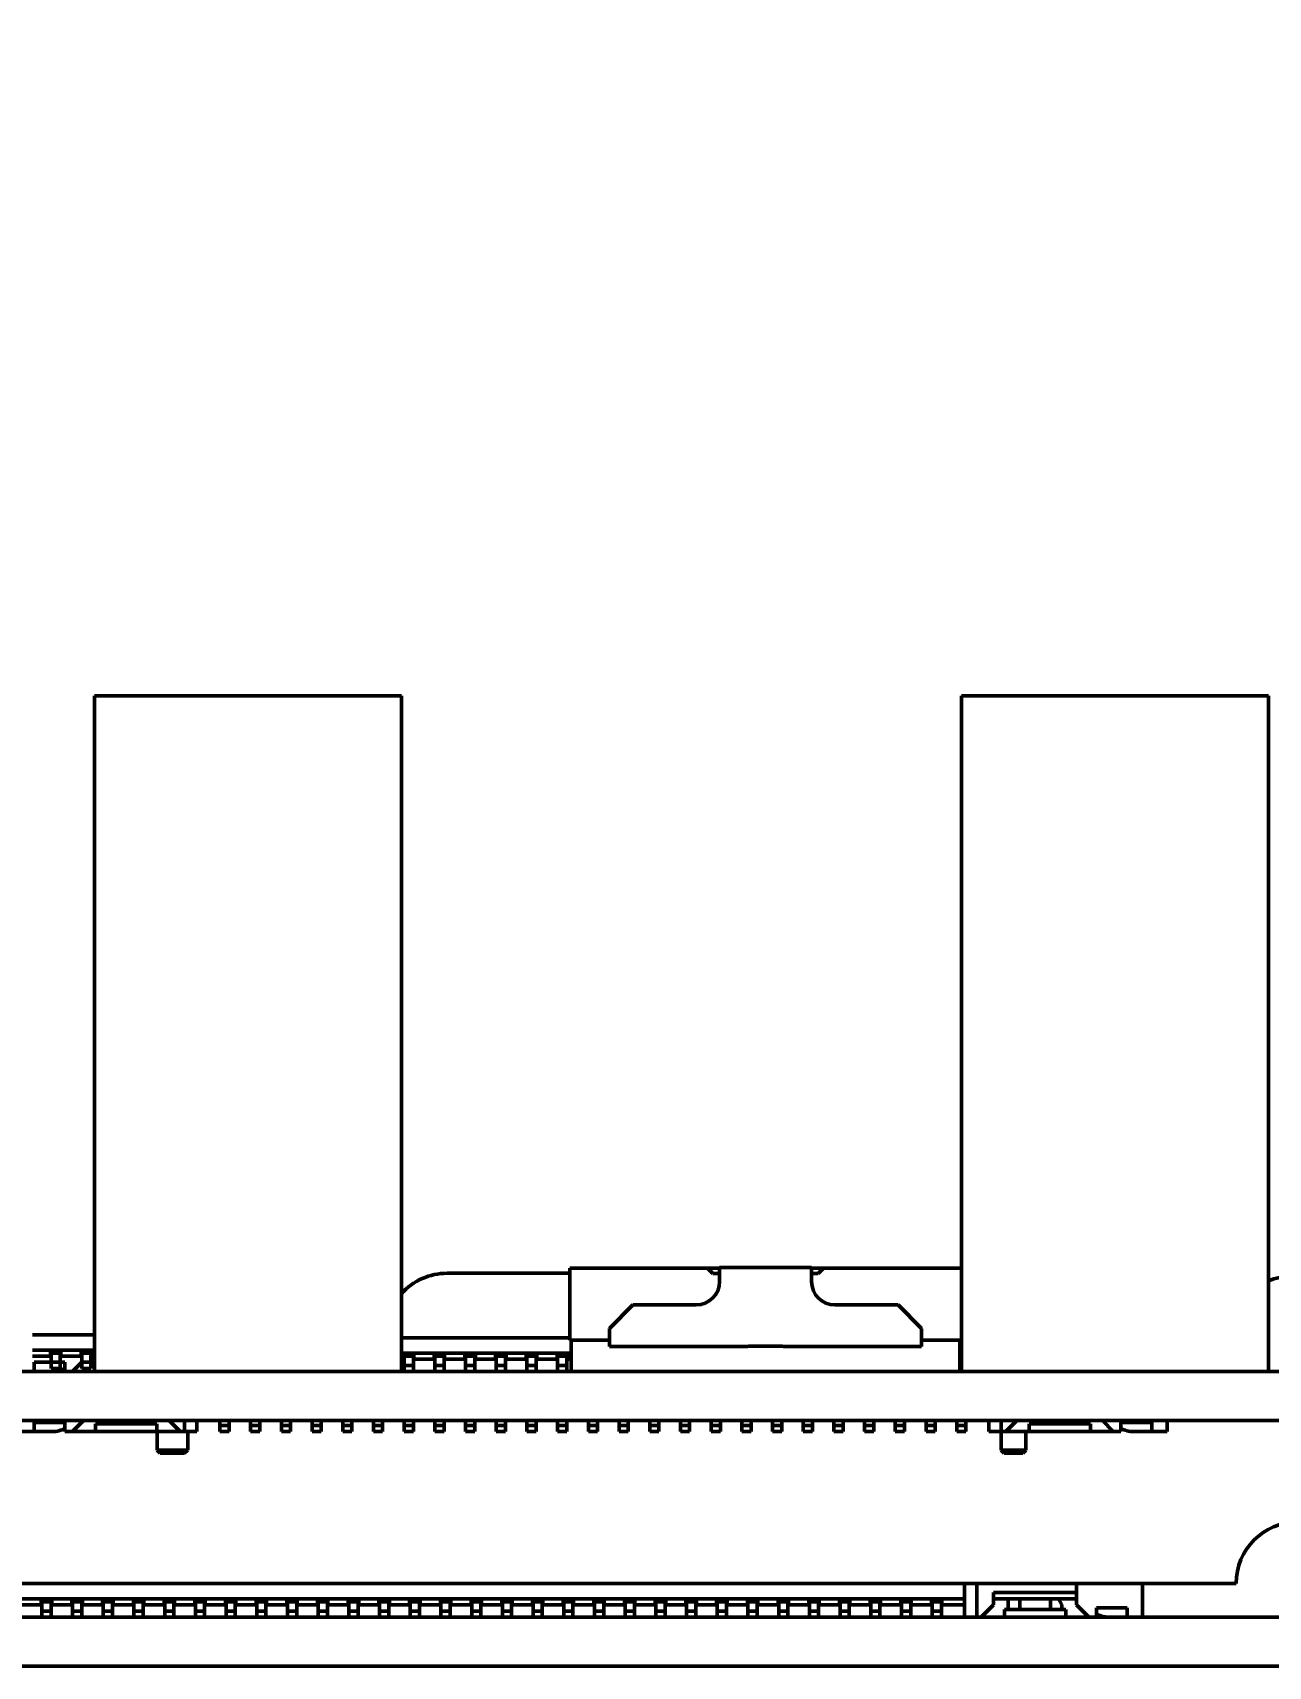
# Model space of a CAD drawing. Header units: millimetres. Extents: x 3137 to 5094, y 789 to 1822.
# Drawn here: x 3805.4 to 3845.6, y 1324.7 to 1377.9 of the extents above; entities that cross this region are included whole.
import ezdxf

# ---------------------------------------------------------------- set-up
doc = ezdxf.new("R2010")
doc.units = ezdxf.units.MM
doc.header["$LTSCALE"] = 1.8
doc.layers.add('외형선(ISO)', color=7, linetype='Continuous', lineweight=50)
doc.layers.add('치수(ISO)', color=7, linetype='Continuous', lineweight=25)
doc.styles.add('레이블 문자 (JIS)', font='')
doc.styles.get('레이블 문자 (JIS)').set_extended_font_data('Gulim')
doc.dimstyles.new('복사 대상기본값 (JIS)', dxfattribs={"dimscale": 1.5, "dimtxt": 3, "dimasz": 2, "dimexe": 1, "dimexo": 0.5, "dimgap": 0.8, "dimtad": 1, "dimdsep": 46, "dimtxsty": '레이블 문자 (JIS)', "dimblk": 'Filled-1', "dimcen": 0.09, "dimdle": 10, "dimclrd": 256, "dimclre": 256, "dimclrt": 256, "dimazin": 2, "dimtfac": 0.666667, "dimtmove": 0, "dimatfit": 3, "dimldrblk": 'OPEN', "dimfxl": 1, "dimtolj": 1, "dimtzin": 0, "dimlwd": -1, "dimlwe": -1, "dimarcsym": 0})

# ---------------------------------------------------------------- blocks, each defined once
blk = doc.blocks.new('Filled-1')
at = {"color": 0}
for p, q in [((0, 0), (-1, 0.1)), ((-1, 0.1), (-1, -0.1)), ((-1, 0), (0, 0)), ((-1, -0.1), (0, 0))]:
    blk.add_line(p, q, dxfattribs=at)
at = {"color": 0, "flags": 128}
blk.add_lwpolyline([(-1, -0.1), (0, 0), (-1, 0.1), (-1, -0.1)], dxfattribs=at)
at = {"color": 0}
blk.add_solid([(-1, -0.1), (0, 0), (-1, 0.1), (-1, -0.1)], dxfattribs=at)
blk = doc.blocks.new('*D730')
at = {"layer": 'Defpoints', "color": 0}
for p in [(3807.193, 1434.58), (3854.188, 1324.681), (3890.823, 1324.681)]:
    blk.add_point(p, dxfattribs=at)
at = {"layer": '치수(ISO)'}
for p, q in [((3807.943, 1434.58), (3892.323, 1434.58)), ((3890.823, 1431.58), (3890.823, 1327.681)), ((3854.938, 1324.681), (3892.323, 1324.681))]:
    blk.add_line(p, q, dxfattribs=at)
at = {"layer": '치수(ISO)', "linetype": 'ByBlock', "xscale": 3, "yscale": 3, "zscale": 3}
for p, rotation in [((3890.823, 1434.58), 90), ((3890.823, 1324.681), 270)]:
    blk.add_blockref('Filled-1', p, dxfattribs=dict(at, rotation=rotation))
at = {"layer": '치수(ISO)', "insert": (3880.113, 1379.63), "char_height": 15, "attachment_point": 5, "rotation": 90, "style": '레이블 문자 (JIS)'}
blk.add_mtext('\\A1;109.9', dxfattribs=at)
blk = doc.blocks.new('_Open')
at = {"color": 0, "linetype": 'ByBlock', "lineweight": -2}
for p, q in [((-1, 0.167), (0, 0)), ((-1, -0.167), (0, 0)), ((0, 0), (-1, 0))]:
    blk.add_line(p, q, dxfattribs=at)

msp = doc.modelspace()

# ---------------------------------------------------------------- linework, layer by layer
at = {"layer": '외형선(ISO)'}
for p, q in [((3817.398, 1356.281), (3807.398, 1356.281)), ((3807.398, 1356.281), (3807.398, 1334.281)), ((3817.398, 1356.281), (3817.398, 1334.281)), ((3845.638, 1356.281), (3835.638, 1356.281)), ((3835.638, 1356.281), (3835.638, 1337.646)), ((3845.638, 1356.281), (3845.638, 1334.281)), ((3818.888, 1337.481), (3822.882, 1337.481)), ((3822.882, 1337.646), (3823.888, 1337.646)), ((3822.882, 1335.297), (3822.882, 1337.646)), ((3827.368, 1337.646), (3823.888, 1337.646)), ((3827.546, 1337.468), (3827.368, 1337.646)), ((3827.368, 1337.646), (3827.761, 1337.646)), ((3827.761, 1337.672), (3827.761, 1337.456)), ((3827.761, 1337.672), (3830.759, 1337.672)), ((3830.759, 1337.456), (3830.759, 1337.672)), ((3830.759, 1337.646), (3831.152, 1337.646)), ((3831.152, 1337.646), (3830.975, 1337.468)), ((3834.632, 1337.646), (3831.152, 1337.646)), ((3834.632, 1337.646), (3835.638, 1337.646)), ((3835.638, 1335.297), (3835.638, 1337.646)), ((3827.761, 1337.468), (3827.546, 1337.468)), ((3827.761, 1337.21), (3827.761, 1337.456)), ((3830.975, 1337.468), (3830.759, 1337.468)), ((3830.759, 1337.456), (3830.759, 1337.21)), ((3824.942, 1336.448), (3824.18, 1335.686)), ((3824.942, 1336.448), (3826.999, 1336.448)), ((3831.521, 1336.448), (3833.578, 1336.448)), ((3833.578, 1336.448), (3834.34, 1335.686)), ((3805.388, 1335.481), (3807.398, 1335.481)), ((3817.398, 1335.381), (3822.882, 1335.381)), ((3824.18, 1335.686), (3824.18, 1335.309)), ((3834.34, 1335.686), (3834.34, 1335.309)), ((3805.388, 1334.981), (3807.398, 1334.981)), ((3805.968, 1334.981), (3805.968, 1334.841)), ((3805.988, 1334.841), (3805.968, 1334.841)), ((3805.988, 1334.981), (3805.988, 1334.881)), ((3805.988, 1334.881), (3805.988, 1334.825)), ((3805.988, 1334.881), (3806.288, 1334.881)), ((3805.988, 1334.825), (3805.988, 1334.599)), ((3806.288, 1334.981), (3806.288, 1334.881)), ((3806.288, 1334.881), (3806.288, 1334.825)), ((3806.308, 1334.841), (3806.288, 1334.841)), ((3806.288, 1334.825), (3806.288, 1334.599)), ((3806.308, 1334.841), (3806.308, 1334.981)), ((3806.968, 1334.981), (3806.968, 1334.841)), ((3806.988, 1334.841), (3806.968, 1334.841)), ((3806.988, 1334.981), (3806.988, 1334.881)), ((3806.988, 1334.881), (3806.988, 1334.825)), ((3806.988, 1334.881), (3807.288, 1334.881)), ((3806.988, 1334.825), (3806.988, 1334.599)), ((3807.288, 1334.981), (3807.288, 1334.881)), ((3807.288, 1334.881), (3807.288, 1334.825)), ((3807.308, 1334.841), (3807.288, 1334.841)), ((3807.288, 1334.825), (3807.288, 1334.599)), ((3807.308, 1334.841), (3807.308, 1334.981)), ((3817.398, 1334.881), (3822.933, 1334.881)), ((3817.468, 1334.881), (3817.468, 1334.741)), ((3817.488, 1334.881), (3817.488, 1334.781)), ((3817.788, 1334.881), (3817.788, 1334.781)), ((3817.808, 1334.741), (3817.808, 1334.881)), ((3818.468, 1334.881), (3818.468, 1334.741)), ((3818.488, 1334.881), (3818.488, 1334.781)), ((3818.788, 1334.881), (3818.788, 1334.781)), ((3818.808, 1334.741), (3818.808, 1334.881)), ((3819.468, 1334.881), (3819.468, 1334.741)), ((3819.488, 1334.881), (3819.488, 1334.781)), ((3819.788, 1334.881), (3819.788, 1334.781)), ((3819.808, 1334.741), (3819.808, 1334.881)), ((3820.468, 1334.881), (3820.468, 1334.741)), ((3820.488, 1334.881), (3820.488, 1334.781)), ((3820.788, 1334.881), (3820.788, 1334.781)), ((3820.808, 1334.741), (3820.808, 1334.881)), ((3821.468, 1334.881), (3821.468, 1334.741)), ((3821.488, 1334.881), (3821.488, 1334.781)), ((3821.788, 1334.881), (3821.788, 1334.781)), ((3821.808, 1334.741), (3821.808, 1334.881)), ((3822.468, 1334.881), (3822.468, 1334.741)), ((3822.488, 1334.881), (3822.488, 1334.781)), ((3822.788, 1334.881), (3822.788, 1334.781)), ((3822.808, 1334.741), (3822.808, 1334.881)), ((3822.882, 1335.297), (3823.888, 1335.297)), ((3822.933, 1334.281), (3822.933, 1335.297)), ((3824.18, 1335.297), (3823.888, 1335.297)), ((3824.18, 1335.309), (3824.18, 1335.093)), ((3824.18, 1335.093), (3828.603, 1335.093)), ((3828.752, 1335.112), (3829.768, 1335.112)), ((3829.917, 1335.093), (3834.34, 1335.093)), ((3834.34, 1335.093), (3834.34, 1335.309)), ((3834.632, 1335.297), (3834.34, 1335.297)), ((3834.632, 1335.297), (3835.638, 1335.297)), ((3835.587, 1334.281), (3835.587, 1335.297)), ((3835.587, 1334.881), (3835.638, 1334.881)), ((3835.638, 1335.297), (3835.638, 1334.281)), ((3805.388, 1334.781), (3805.988, 1334.781)), ((3805.438, 1334.581), (3805.438, 1334.281)), ((3805.988, 1334.581), (3805.438, 1334.581)), ((3805.988, 1334.599), (3805.988, 1334.581)), ((3805.988, 1334.581), (3806.288, 1334.581)), ((3805.988, 1334.381), (3805.988, 1334.581)), ((3806.288, 1334.381), (3805.988, 1334.381)), ((3806.288, 1334.781), (3806.988, 1334.781)), ((3806.288, 1334.599), (3806.288, 1334.581)), ((3806.438, 1334.581), (3806.288, 1334.581)), ((3806.288, 1334.381), (3806.288, 1334.581)), ((3806.438, 1334.281), (3806.438, 1334.581)), ((3806.688, 1334.281), (3806.988, 1334.581)), ((3806.988, 1334.599), (3806.988, 1334.581)), ((3806.988, 1334.581), (3807.288, 1334.581)), ((3806.988, 1334.381), (3806.988, 1334.581)), ((3807.288, 1334.381), (3806.988, 1334.381)), ((3807.288, 1334.781), (3807.398, 1334.781)), ((3807.288, 1334.599), (3807.288, 1334.581)), ((3807.288, 1334.381), (3807.288, 1334.581)), ((3817.398, 1334.681), (3817.488, 1334.681)), ((3817.468, 1334.741), (3817.488, 1334.741)), ((3817.488, 1334.781), (3817.488, 1334.725)), ((3817.488, 1334.781), (3817.788, 1334.781)), ((3817.488, 1334.725), (3817.488, 1334.499)), ((3817.488, 1334.499), (3817.488, 1334.481)), ((3817.488, 1334.481), (3817.788, 1334.481)), ((3817.488, 1334.281), (3817.488, 1334.481)), ((3817.788, 1334.781), (3817.788, 1334.725)), ((3817.788, 1334.741), (3817.808, 1334.741)), ((3817.788, 1334.725), (3817.788, 1334.499)), ((3817.788, 1334.681), (3818.488, 1334.681)), ((3817.788, 1334.499), (3817.788, 1334.481)), ((3817.788, 1334.281), (3817.788, 1334.481)), ((3818.468, 1334.741), (3818.488, 1334.741)), ((3818.488, 1334.781), (3818.788, 1334.781)), ((3818.488, 1334.781), (3818.488, 1334.725)), ((3818.488, 1334.725), (3818.488, 1334.499)), ((3818.488, 1334.499), (3818.488, 1334.481)), ((3818.488, 1334.481), (3818.788, 1334.481)), ((3818.488, 1334.281), (3818.488, 1334.481)), ((3818.788, 1334.781), (3818.788, 1334.725)), ((3818.788, 1334.741), (3818.808, 1334.741)), ((3818.788, 1334.725), (3818.788, 1334.499)), ((3818.788, 1334.681), (3819.488, 1334.681)), ((3818.788, 1334.499), (3818.788, 1334.481)), ((3818.788, 1334.281), (3818.788, 1334.481)), ((3819.468, 1334.741), (3819.488, 1334.741)), ((3819.488, 1334.781), (3819.488, 1334.725)), ((3819.488, 1334.781), (3819.788, 1334.781)), ((3819.488, 1334.725), (3819.488, 1334.499)), ((3819.488, 1334.499), (3819.488, 1334.481)), ((3819.488, 1334.481), (3819.788, 1334.481)), ((3819.488, 1334.281), (3819.488, 1334.481)), ((3819.788, 1334.781), (3819.788, 1334.725)), ((3819.788, 1334.741), (3819.808, 1334.741)), ((3819.788, 1334.725), (3819.788, 1334.499)), ((3819.788, 1334.681), (3820.488, 1334.681)), ((3819.788, 1334.499), (3819.788, 1334.481)), ((3819.788, 1334.281), (3819.788, 1334.481)), ((3820.468, 1334.741), (3820.488, 1334.741)), ((3820.488, 1334.781), (3820.488, 1334.725)), ((3820.488, 1334.781), (3820.788, 1334.781)), ((3820.488, 1334.725), (3820.488, 1334.499)), ((3820.488, 1334.499), (3820.488, 1334.481)), ((3820.488, 1334.481), (3820.788, 1334.481)), ((3820.488, 1334.281), (3820.488, 1334.481)), ((3820.788, 1334.781), (3820.788, 1334.725)), ((3820.788, 1334.741), (3820.808, 1334.741)), ((3820.788, 1334.725), (3820.788, 1334.499)), ((3820.788, 1334.681), (3821.488, 1334.681)), ((3820.788, 1334.499), (3820.788, 1334.481)), ((3820.788, 1334.281), (3820.788, 1334.481)), ((3821.468, 1334.741), (3821.488, 1334.741)), ((3821.488, 1334.781), (3821.488, 1334.725)), ((3821.488, 1334.781), (3821.788, 1334.781)), ((3821.488, 1334.725), (3821.488, 1334.499)), ((3821.488, 1334.499), (3821.488, 1334.481)), ((3821.488, 1334.481), (3821.788, 1334.481)), ((3821.488, 1334.281), (3821.488, 1334.481)), ((3821.788, 1334.781), (3821.788, 1334.725)), ((3821.788, 1334.741), (3821.808, 1334.741)), ((3821.788, 1334.725), (3821.788, 1334.499)), ((3821.788, 1334.681), (3822.488, 1334.681)), ((3821.788, 1334.499), (3821.788, 1334.481)), ((3821.788, 1334.281), (3821.788, 1334.481)), ((3822.468, 1334.741), (3822.488, 1334.741)), ((3822.488, 1334.781), (3822.488, 1334.725)), ((3822.488, 1334.781), (3822.788, 1334.781)), ((3822.488, 1334.725), (3822.488, 1334.499)), ((3822.488, 1334.499), (3822.488, 1334.481)), ((3822.488, 1334.481), (3822.788, 1334.481)), ((3822.488, 1334.281), (3822.488, 1334.481)), ((3822.788, 1334.781), (3822.788, 1334.725)), ((3822.788, 1334.741), (3822.808, 1334.741)), ((3822.788, 1334.725), (3822.788, 1334.499)), ((3822.788, 1334.681), (3822.933, 1334.681)), ((3822.788, 1334.499), (3822.788, 1334.481)), ((3822.788, 1334.281), (3822.788, 1334.481)), ((3835.587, 1334.781), (3835.638, 1334.781)), ((3835.587, 1334.481), (3835.638, 1334.481)), ((3765.388, 1334.281), (3853.388, 1334.281)), ((3853.388, 1332.681), (3770.688, 1332.681)), ((3805.438, 1332.325), (3804.938, 1332.325)), ((3805.438, 1332.625), (3805.438, 1332.325)), ((3806.438, 1332.625), (3805.438, 1332.625)), ((3806.038, 1332.325), (3805.438, 1332.325)), ((3806.438, 1332.325), (3806.438, 1332.625)), ((3806.688, 1332.325), (3806.438, 1332.325)), ((3806.688, 1332.325), (3807.044, 1332.681)), ((3807.433, 1332.325), (3806.688, 1332.325)), ((3807.433, 1332.575), (3807.483, 1332.575)), ((3807.433, 1332.325), (3807.433, 1332.575)), ((3807.433, 1332.325), (3807.483, 1332.325)), ((3807.483, 1332.575), (3809.383, 1332.575)), ((3807.483, 1332.325), (3809.383, 1332.325)), ((3807.568, 1332.681), (3807.568, 1332.575)), ((3807.933, 1332.681), (3807.933, 1332.629)), ((3807.933, 1332.575), (3807.933, 1332.629)), ((3808.933, 1332.629), (3808.933, 1332.681)), ((3808.933, 1332.575), (3808.933, 1332.629)), ((3809.308, 1332.681), (3809.308, 1332.575)), ((3809.383, 1332.575), (3809.433, 1332.575)), ((3809.383, 1332.325), (3809.433, 1332.325)), ((3809.433, 1332.325), (3809.433, 1332.575)), ((3810.188, 1332.325), (3809.433, 1332.325)), ((3809.438, 1332.305), (3809.438, 1331.725)), ((3809.832, 1332.681), (3810.188, 1332.325)), ((3810.188, 1332.325), (3810.338, 1332.325)), ((3810.338, 1332.325), (3810.338, 1332.681)), ((3810.338, 1332.325), (3810.738, 1332.325)), ((3810.438, 1332.305), (3810.438, 1331.725)), ((3810.738, 1332.681), (3810.738, 1332.325)), ((3811.488, 1332.681), (3811.488, 1332.544)), ((3811.488, 1332.544), (3811.488, 1332.525)), ((3811.488, 1332.325), (3811.488, 1332.525)), ((3811.488, 1332.525), (3811.788, 1332.525)), ((3811.788, 1332.325), (3811.488, 1332.325)), ((3811.788, 1332.681), (3811.788, 1332.544)), ((3811.788, 1332.544), (3811.788, 1332.525)), ((3811.788, 1332.325), (3811.788, 1332.525)), ((3812.488, 1332.681), (3812.488, 1332.544)), ((3812.488, 1332.544), (3812.488, 1332.525)), ((3812.488, 1332.525), (3812.788, 1332.525)), ((3812.488, 1332.325), (3812.488, 1332.525)), ((3812.788, 1332.325), (3812.488, 1332.325)), ((3812.788, 1332.681), (3812.788, 1332.544)), ((3812.788, 1332.544), (3812.788, 1332.525)), ((3812.788, 1332.325), (3812.788, 1332.525)), ((3813.488, 1332.681), (3813.488, 1332.544)), ((3813.488, 1332.544), (3813.488, 1332.525)), ((3813.488, 1332.525), (3813.788, 1332.525)), ((3813.488, 1332.325), (3813.488, 1332.525)), ((3813.788, 1332.325), (3813.488, 1332.325)), ((3813.788, 1332.681), (3813.788, 1332.544)), ((3813.788, 1332.544), (3813.788, 1332.525)), ((3813.788, 1332.325), (3813.788, 1332.525)), ((3814.488, 1332.681), (3814.488, 1332.544)), ((3814.488, 1332.544), (3814.488, 1332.525)), ((3814.488, 1332.525), (3814.788, 1332.525)), ((3814.488, 1332.325), (3814.488, 1332.525)), ((3814.788, 1332.325), (3814.488, 1332.325)), ((3814.788, 1332.681), (3814.788, 1332.544)), ((3814.788, 1332.544), (3814.788, 1332.525)), ((3814.788, 1332.325), (3814.788, 1332.525)), ((3815.488, 1332.681), (3815.488, 1332.544)), ((3815.488, 1332.544), (3815.488, 1332.525)), ((3815.488, 1332.525), (3815.788, 1332.525)), ((3815.488, 1332.325), (3815.488, 1332.525)), ((3815.788, 1332.325), (3815.488, 1332.325)), ((3815.788, 1332.681), (3815.788, 1332.544)), ((3815.788, 1332.544), (3815.788, 1332.525)), ((3815.788, 1332.325), (3815.788, 1332.525)), ((3816.488, 1332.681), (3816.488, 1332.544)), ((3816.488, 1332.544), (3816.488, 1332.525)), ((3816.488, 1332.525), (3816.788, 1332.525)), ((3816.488, 1332.325), (3816.488, 1332.525)), ((3816.788, 1332.325), (3816.488, 1332.325)), ((3816.788, 1332.681), (3816.788, 1332.544)), ((3816.788, 1332.544), (3816.788, 1332.525)), ((3816.788, 1332.325), (3816.788, 1332.525)), ((3817.488, 1332.681), (3817.488, 1332.544)), ((3817.488, 1332.544), (3817.488, 1332.525)), ((3817.488, 1332.525), (3817.788, 1332.525)), ((3817.488, 1332.325), (3817.488, 1332.525)), ((3817.788, 1332.325), (3817.488, 1332.325)), ((3817.788, 1332.681), (3817.788, 1332.544)), ((3817.788, 1332.544), (3817.788, 1332.525)), ((3817.788, 1332.325), (3817.788, 1332.525)), ((3818.488, 1332.681), (3818.488, 1332.544)), ((3818.488, 1332.544), (3818.488, 1332.525)), ((3818.488, 1332.525), (3818.788, 1332.525)), ((3818.488, 1332.325), (3818.488, 1332.525)), ((3818.788, 1332.325), (3818.488, 1332.325)), ((3818.788, 1332.681), (3818.788, 1332.544)), ((3818.788, 1332.544), (3818.788, 1332.525)), ((3818.788, 1332.325), (3818.788, 1332.525)), ((3819.488, 1332.681), (3819.488, 1332.544)), ((3819.488, 1332.544), (3819.488, 1332.525)), ((3819.488, 1332.525), (3819.788, 1332.525)), ((3819.488, 1332.325), (3819.488, 1332.525)), ((3819.788, 1332.325), (3819.488, 1332.325)), ((3819.788, 1332.681), (3819.788, 1332.544)), ((3819.788, 1332.544), (3819.788, 1332.525)), ((3819.788, 1332.325), (3819.788, 1332.525)), ((3820.488, 1332.681), (3820.488, 1332.544)), ((3820.488, 1332.544), (3820.488, 1332.525)), ((3820.488, 1332.525), (3820.788, 1332.525)), ((3820.488, 1332.325), (3820.488, 1332.525)), ((3820.788, 1332.325), (3820.488, 1332.325)), ((3820.788, 1332.681), (3820.788, 1332.544)), ((3820.788, 1332.544), (3820.788, 1332.525)), ((3820.788, 1332.325), (3820.788, 1332.525)), ((3821.488, 1332.681), (3821.488, 1332.544)), ((3821.488, 1332.544), (3821.488, 1332.525)), ((3821.488, 1332.525), (3821.788, 1332.525)), ((3821.488, 1332.325), (3821.488, 1332.525)), ((3821.788, 1332.325), (3821.488, 1332.325)), ((3821.788, 1332.681), (3821.788, 1332.544)), ((3821.788, 1332.544), (3821.788, 1332.525)), ((3821.788, 1332.325), (3821.788, 1332.525)), ((3822.488, 1332.681), (3822.488, 1332.544)), ((3822.488, 1332.544), (3822.488, 1332.525)), ((3822.488, 1332.525), (3822.788, 1332.525)), ((3822.488, 1332.325), (3822.488, 1332.525)), ((3822.788, 1332.325), (3822.488, 1332.325)), ((3822.788, 1332.681), (3822.788, 1332.544)), ((3822.788, 1332.544), (3822.788, 1332.525)), ((3822.788, 1332.325), (3822.788, 1332.525)), ((3823.488, 1332.681), (3823.488, 1332.544)), ((3823.488, 1332.544), (3823.488, 1332.525)), ((3823.488, 1332.525), (3823.788, 1332.525)), ((3823.488, 1332.325), (3823.488, 1332.525)), ((3823.788, 1332.325), (3823.488, 1332.325)), ((3823.788, 1332.681), (3823.788, 1332.544)), ((3823.788, 1332.544), (3823.788, 1332.525)), ((3823.788, 1332.325), (3823.788, 1332.525)), ((3824.488, 1332.681), (3824.488, 1332.544)), ((3824.488, 1332.544), (3824.488, 1332.525)), ((3824.488, 1332.525), (3824.788, 1332.525)), ((3824.488, 1332.325), (3824.488, 1332.525)), ((3824.788, 1332.325), (3824.488, 1332.325)), ((3824.788, 1332.681), (3824.788, 1332.544)), ((3824.788, 1332.544), (3824.788, 1332.525)), ((3824.788, 1332.325), (3824.788, 1332.525)), ((3825.488, 1332.681), (3825.488, 1332.544)), ((3825.488, 1332.544), (3825.488, 1332.525)), ((3825.488, 1332.325), (3825.488, 1332.525)), ((3825.488, 1332.525), (3825.788, 1332.525)), ((3825.788, 1332.325), (3825.488, 1332.325)), ((3825.788, 1332.681), (3825.788, 1332.544)), ((3825.788, 1332.544), (3825.788, 1332.525)), ((3825.788, 1332.325), (3825.788, 1332.525)), ((3826.488, 1332.681), (3826.488, 1332.544)), ((3826.488, 1332.544), (3826.488, 1332.525)), ((3826.488, 1332.525), (3826.788, 1332.525)), ((3826.488, 1332.325), (3826.488, 1332.525)), ((3826.788, 1332.325), (3826.488, 1332.325)), ((3826.788, 1332.681), (3826.788, 1332.544)), ((3826.788, 1332.544), (3826.788, 1332.525)), ((3826.788, 1332.325), (3826.788, 1332.525)), ((3827.488, 1332.681), (3827.488, 1332.544)), ((3827.488, 1332.544), (3827.488, 1332.525)), ((3827.488, 1332.525), (3827.788, 1332.525)), ((3827.488, 1332.325), (3827.488, 1332.525)), ((3827.788, 1332.325), (3827.488, 1332.325)), ((3827.788, 1332.681), (3827.788, 1332.544)), ((3827.788, 1332.544), (3827.788, 1332.525)), ((3827.788, 1332.325), (3827.788, 1332.525)), ((3828.488, 1332.681), (3828.488, 1332.544)), ((3828.488, 1332.544), (3828.488, 1332.525)), ((3828.488, 1332.525), (3828.788, 1332.525)), ((3828.488, 1332.325), (3828.488, 1332.525)), ((3828.788, 1332.325), (3828.488, 1332.325)), ((3828.788, 1332.681), (3828.788, 1332.544)), ((3828.788, 1332.544), (3828.788, 1332.525)), ((3828.788, 1332.325), (3828.788, 1332.525)), ((3829.488, 1332.681), (3829.488, 1332.544)), ((3829.488, 1332.544), (3829.488, 1332.525)), ((3829.488, 1332.525), (3829.788, 1332.525)), ((3829.488, 1332.325), (3829.488, 1332.525)), ((3829.788, 1332.325), (3829.488, 1332.325)), ((3829.788, 1332.681), (3829.788, 1332.544)), ((3829.788, 1332.544), (3829.788, 1332.525)), ((3829.788, 1332.325), (3829.788, 1332.525)), ((3830.488, 1332.681), (3830.488, 1332.544)), ((3830.488, 1332.544), (3830.488, 1332.525)), ((3830.488, 1332.525), (3830.788, 1332.525)), ((3830.488, 1332.325), (3830.488, 1332.525)), ((3830.788, 1332.325), (3830.488, 1332.325)), ((3830.788, 1332.681), (3830.788, 1332.544)), ((3830.788, 1332.544), (3830.788, 1332.525)), ((3830.788, 1332.325), (3830.788, 1332.525)), ((3831.488, 1332.681), (3831.488, 1332.544)), ((3831.488, 1332.544), (3831.488, 1332.525)), ((3831.488, 1332.525), (3831.788, 1332.525)), ((3831.488, 1332.325), (3831.488, 1332.525)), ((3831.788, 1332.325), (3831.488, 1332.325)), ((3831.788, 1332.681), (3831.788, 1332.544)), ((3831.788, 1332.544), (3831.788, 1332.525)), ((3831.788, 1332.325), (3831.788, 1332.525)), ((3832.488, 1332.681), (3832.488, 1332.544)), ((3832.488, 1332.544), (3832.488, 1332.525)), ((3832.488, 1332.525), (3832.788, 1332.525)), ((3832.488, 1332.325), (3832.488, 1332.525)), ((3832.788, 1332.325), (3832.488, 1332.325)), ((3832.788, 1332.681), (3832.788, 1332.544)), ((3832.788, 1332.544), (3832.788, 1332.525)), ((3832.788, 1332.325), (3832.788, 1332.525)), ((3833.488, 1332.681), (3833.488, 1332.544)), ((3833.488, 1332.544), (3833.488, 1332.525)), ((3833.488, 1332.525), (3833.788, 1332.525)), ((3833.488, 1332.325), (3833.488, 1332.525)), ((3833.788, 1332.325), (3833.488, 1332.325)), ((3833.788, 1332.681), (3833.788, 1332.544)), ((3833.788, 1332.544), (3833.788, 1332.525)), ((3833.788, 1332.325), (3833.788, 1332.525)), ((3834.488, 1332.681), (3834.488, 1332.544)), ((3834.488, 1332.544), (3834.488, 1332.525)), ((3834.488, 1332.525), (3834.788, 1332.525)), ((3834.488, 1332.325), (3834.488, 1332.525)), ((3834.788, 1332.325), (3834.488, 1332.325)), ((3834.788, 1332.681), (3834.788, 1332.544)), ((3834.788, 1332.544), (3834.788, 1332.525)), ((3834.788, 1332.325), (3834.788, 1332.525)), ((3835.488, 1332.681), (3835.488, 1332.544)), ((3835.488, 1332.544), (3835.488, 1332.525)), ((3835.488, 1332.525), (3835.788, 1332.525)), ((3835.488, 1332.325), (3835.488, 1332.525)), ((3835.788, 1332.325), (3835.488, 1332.325)), ((3835.788, 1332.681), (3835.788, 1332.544)), ((3835.788, 1332.544), (3835.788, 1332.525)), ((3835.788, 1332.325), (3835.788, 1332.525)), ((3836.538, 1332.681), (3836.538, 1332.325)), ((3836.938, 1332.325), (3836.538, 1332.325)), ((3836.938, 1332.325), (3836.938, 1332.681)), ((3837.088, 1332.325), (3836.938, 1332.325)), ((3836.938, 1332.305), (3836.938, 1331.725)), ((3837.444, 1332.681), (3837.088, 1332.325)), ((3837.088, 1332.325), (3837.843, 1332.325)), ((3837.738, 1332.305), (3837.738, 1331.725)), ((3837.843, 1332.575), (3837.893, 1332.575)), ((3837.843, 1332.325), (3837.843, 1332.575)), ((3837.843, 1332.325), (3837.893, 1332.325)), ((3837.893, 1332.575), (3839.793, 1332.575)), ((3839.793, 1332.325), (3837.893, 1332.325)), ((3837.968, 1332.681), (3837.968, 1332.575)), ((3838.343, 1332.681), (3838.343, 1332.629)), ((3838.343, 1332.629), (3838.343, 1332.575)), ((3839.343, 1332.629), (3839.343, 1332.681)), ((3839.343, 1332.629), (3839.343, 1332.575)), ((3839.708, 1332.681), (3839.708, 1332.575)), ((3839.793, 1332.575), (3839.843, 1332.575)), ((3839.793, 1332.325), (3839.843, 1332.325)), ((3839.843, 1332.325), (3839.843, 1332.575)), ((3839.843, 1332.325), (3840.588, 1332.325)), ((3840.588, 1332.325), (3840.232, 1332.681)), ((3840.588, 1332.325), (3840.838, 1332.325)), ((3840.838, 1332.325), (3840.838, 1332.625)), ((3840.838, 1332.625), (3841.838, 1332.625)), ((3841.238, 1332.325), (3841.838, 1332.325)), ((3841.838, 1332.625), (3841.838, 1332.325)), ((3841.838, 1332.325), (3842.338, 1332.325)), ((3842.338, 1332.325), (3842.338, 1332.681)), ((3810.438, 1331.725), (3809.438, 1331.725)), ((3809.538, 1331.625), (3809.438, 1331.725)), ((3810.338, 1331.625), (3809.538, 1331.625)), ((3810.338, 1331.625), (3810.438, 1331.725)), ((3837.738, 1331.725), (3836.938, 1331.725)), ((3837.038, 1331.625), (3836.938, 1331.725)), ((3837.638, 1331.625), (3837.038, 1331.625)), ((3837.638, 1331.625), (3837.738, 1331.725)), ((3802.088, 1327.381), (3844.588, 1327.381)), ((3835.738, 1327.381), (3835.738, 1326.281)), ((3836.138, 1326.281), (3836.138, 1327.381)), ((3839.388, 1326.681), (3839.388, 1327.381)), ((3841.538, 1326.281), (3841.538, 1327.381)), ((3794.938, 1326.881), (3835.738, 1326.881)), ((3805.668, 1326.881), (3805.668, 1326.741)), ((3805.688, 1326.881), (3805.688, 1326.781)), ((3805.988, 1326.881), (3805.988, 1326.781)), ((3806.008, 1326.741), (3806.008, 1326.881)), ((3806.668, 1326.881), (3806.668, 1326.741)), ((3806.688, 1326.881), (3806.688, 1326.781)), ((3806.988, 1326.881), (3806.988, 1326.781)), ((3807.008, 1326.741), (3807.008, 1326.881)), ((3807.668, 1326.881), (3807.668, 1326.741)), ((3807.688, 1326.881), (3807.688, 1326.781)), ((3807.988, 1326.881), (3807.988, 1326.781)), ((3808.008, 1326.741), (3808.008, 1326.881)), ((3808.668, 1326.881), (3808.668, 1326.741)), ((3808.688, 1326.881), (3808.688, 1326.781)), ((3808.988, 1326.881), (3808.988, 1326.781)), ((3809.008, 1326.741), (3809.008, 1326.881)), ((3809.668, 1326.881), (3809.668, 1326.741)), ((3809.688, 1326.881), (3809.688, 1326.781)), ((3809.988, 1326.881), (3809.988, 1326.781)), ((3810.008, 1326.741), (3810.008, 1326.881)), ((3810.668, 1326.881), (3810.668, 1326.741)), ((3810.688, 1326.881), (3810.688, 1326.781)), ((3810.988, 1326.881), (3810.988, 1326.781)), ((3811.008, 1326.741), (3811.008, 1326.881)), ((3811.668, 1326.881), (3811.668, 1326.741)), ((3811.688, 1326.881), (3811.688, 1326.781)), ((3811.988, 1326.881), (3811.988, 1326.781)), ((3812.008, 1326.741), (3812.008, 1326.881)), ((3812.668, 1326.881), (3812.668, 1326.741)), ((3812.688, 1326.881), (3812.688, 1326.781)), ((3812.988, 1326.881), (3812.988, 1326.781)), ((3813.008, 1326.741), (3813.008, 1326.881)), ((3813.668, 1326.881), (3813.668, 1326.741)), ((3813.688, 1326.881), (3813.688, 1326.781)), ((3813.988, 1326.881), (3813.988, 1326.781)), ((3814.008, 1326.741), (3814.008, 1326.881)), ((3814.668, 1326.881), (3814.668, 1326.741)), ((3814.688, 1326.881), (3814.688, 1326.781)), ((3814.988, 1326.881), (3814.988, 1326.781)), ((3815.008, 1326.741), (3815.008, 1326.881)), ((3815.668, 1326.881), (3815.668, 1326.741)), ((3815.688, 1326.881), (3815.688, 1326.781)), ((3815.988, 1326.881), (3815.988, 1326.781)), ((3816.008, 1326.741), (3816.008, 1326.881)), ((3816.668, 1326.881), (3816.668, 1326.741)), ((3816.688, 1326.881), (3816.688, 1326.781)), ((3816.988, 1326.881), (3816.988, 1326.781)), ((3817.008, 1326.741), (3817.008, 1326.881)), ((3817.668, 1326.881), (3817.668, 1326.741)), ((3817.688, 1326.881), (3817.688, 1326.781)), ((3817.988, 1326.881), (3817.988, 1326.781)), ((3818.008, 1326.741), (3818.008, 1326.881)), ((3818.668, 1326.881), (3818.668, 1326.741)), ((3818.688, 1326.881), (3818.688, 1326.781)), ((3818.988, 1326.881), (3818.988, 1326.781)), ((3819.008, 1326.741), (3819.008, 1326.881)), ((3819.668, 1326.881), (3819.668, 1326.741)), ((3819.688, 1326.881), (3819.688, 1326.781)), ((3819.988, 1326.881), (3819.988, 1326.781)), ((3820.008, 1326.741), (3820.008, 1326.881)), ((3820.668, 1326.881), (3820.668, 1326.741)), ((3820.688, 1326.881), (3820.688, 1326.781)), ((3820.988, 1326.881), (3820.988, 1326.781)), ((3821.008, 1326.741), (3821.008, 1326.881)), ((3821.668, 1326.881), (3821.668, 1326.741)), ((3821.688, 1326.881), (3821.688, 1326.781)), ((3821.988, 1326.881), (3821.988, 1326.781)), ((3822.008, 1326.741), (3822.008, 1326.881)), ((3822.668, 1326.881), (3822.668, 1326.741)), ((3822.688, 1326.881), (3822.688, 1326.781)), ((3822.988, 1326.881), (3822.988, 1326.781)), ((3823.008, 1326.741), (3823.008, 1326.881)), ((3823.668, 1326.881), (3823.668, 1326.741)), ((3823.688, 1326.881), (3823.688, 1326.781)), ((3823.988, 1326.881), (3823.988, 1326.781)), ((3824.008, 1326.741), (3824.008, 1326.881)), ((3824.668, 1326.881), (3824.668, 1326.741)), ((3824.688, 1326.881), (3824.688, 1326.781)), ((3824.988, 1326.881), (3824.988, 1326.781)), ((3825.008, 1326.741), (3825.008, 1326.881)), ((3825.668, 1326.881), (3825.668, 1326.741)), ((3825.688, 1326.881), (3825.688, 1326.781)), ((3825.988, 1326.881), (3825.988, 1326.781)), ((3826.008, 1326.741), (3826.008, 1326.881)), ((3826.668, 1326.881), (3826.668, 1326.741)), ((3826.688, 1326.881), (3826.688, 1326.781)), ((3826.988, 1326.881), (3826.988, 1326.781)), ((3827.008, 1326.741), (3827.008, 1326.881)), ((3827.668, 1326.881), (3827.668, 1326.741)), ((3827.688, 1326.881), (3827.688, 1326.781)), ((3827.988, 1326.881), (3827.988, 1326.781)), ((3828.008, 1326.741), (3828.008, 1326.881)), ((3828.668, 1326.881), (3828.668, 1326.741)), ((3828.688, 1326.881), (3828.688, 1326.781)), ((3828.988, 1326.881), (3828.988, 1326.781)), ((3829.008, 1326.741), (3829.008, 1326.881)), ((3829.668, 1326.881), (3829.668, 1326.741)), ((3829.688, 1326.881), (3829.688, 1326.781)), ((3829.988, 1326.881), (3829.988, 1326.781)), ((3830.008, 1326.741), (3830.008, 1326.881)), ((3830.668, 1326.881), (3830.668, 1326.741)), ((3830.688, 1326.881), (3830.688, 1326.781)), ((3830.988, 1326.881), (3830.988, 1326.781)), ((3831.008, 1326.741), (3831.008, 1326.881)), ((3831.668, 1326.881), (3831.668, 1326.741)), ((3831.688, 1326.881), (3831.688, 1326.781)), ((3831.988, 1326.881), (3831.988, 1326.781)), ((3832.008, 1326.741), (3832.008, 1326.881)), ((3832.668, 1326.881), (3832.668, 1326.741)), ((3832.688, 1326.881), (3832.688, 1326.781)), ((3832.988, 1326.881), (3832.988, 1326.781)), ((3833.008, 1326.741), (3833.008, 1326.881)), ((3833.668, 1326.881), (3833.668, 1326.741)), ((3833.688, 1326.881), (3833.688, 1326.781)), ((3833.988, 1326.881), (3833.988, 1326.781)), ((3834.008, 1326.741), (3834.008, 1326.881)), ((3834.668, 1326.881), (3834.668, 1326.741)), ((3834.688, 1326.881), (3834.688, 1326.781)), ((3834.988, 1326.881), (3834.988, 1326.781)), ((3835.008, 1326.741), (3835.008, 1326.881)), ((3839.388, 1327.081), (3836.688, 1327.081)), ((3836.688, 1327.081), (3836.688, 1326.681)), ((3836.688, 1326.881), (3839.388, 1326.881)), ((3837.168, 1326.881), (3837.168, 1326.531)), ((3837.543, 1326.881), (3837.543, 1326.711)), ((3838.543, 1326.881), (3838.543, 1326.711)), ((3838.908, 1326.681), (3838.808, 1326.881)), ((3804.988, 1326.681), (3805.688, 1326.681)), ((3805.668, 1326.741), (3805.688, 1326.741)), ((3805.688, 1326.781), (3805.688, 1326.725)), ((3805.688, 1326.781), (3805.988, 1326.781)), ((3805.688, 1326.725), (3805.688, 1326.499)), ((3805.688, 1326.499), (3805.688, 1326.481)), ((3805.688, 1326.481), (3805.988, 1326.481)), ((3805.688, 1326.281), (3805.688, 1326.481)), ((3805.988, 1326.781), (3805.988, 1326.725)), ((3805.988, 1326.741), (3806.008, 1326.741)), ((3805.988, 1326.725), (3805.988, 1326.499)), ((3805.988, 1326.681), (3806.688, 1326.681)), ((3805.988, 1326.499), (3805.988, 1326.481)), ((3805.988, 1326.281), (3805.988, 1326.481)), ((3806.668, 1326.741), (3806.688, 1326.741)), ((3806.688, 1326.781), (3806.688, 1326.725)), ((3806.688, 1326.781), (3806.988, 1326.781)), ((3806.688, 1326.725), (3806.688, 1326.499)), ((3806.688, 1326.499), (3806.688, 1326.481)), ((3806.688, 1326.481), (3806.988, 1326.481)), ((3806.688, 1326.281), (3806.688, 1326.481)), ((3806.988, 1326.781), (3806.988, 1326.725)), ((3806.988, 1326.741), (3807.008, 1326.741)), ((3806.988, 1326.725), (3806.988, 1326.499)), ((3806.988, 1326.681), (3807.688, 1326.681)), ((3806.988, 1326.499), (3806.988, 1326.481)), ((3806.988, 1326.281), (3806.988, 1326.481)), ((3807.668, 1326.741), (3807.688, 1326.741)), ((3807.688, 1326.781), (3807.988, 1326.781)), ((3807.688, 1326.781), (3807.688, 1326.725)), ((3807.688, 1326.725), (3807.688, 1326.499)), ((3807.688, 1326.499), (3807.688, 1326.481)), ((3807.688, 1326.481), (3807.988, 1326.481)), ((3807.688, 1326.281), (3807.688, 1326.481)), ((3807.988, 1326.781), (3807.988, 1326.725)), ((3807.988, 1326.741), (3808.008, 1326.741)), ((3807.988, 1326.725), (3807.988, 1326.499)), ((3807.988, 1326.681), (3808.688, 1326.681)), ((3807.988, 1326.499), (3807.988, 1326.481)), ((3807.988, 1326.281), (3807.988, 1326.481)), ((3808.668, 1326.741), (3808.688, 1326.741)), ((3808.688, 1326.781), (3808.688, 1326.725)), ((3808.688, 1326.781), (3808.988, 1326.781)), ((3808.688, 1326.725), (3808.688, 1326.499)), ((3808.688, 1326.499), (3808.688, 1326.481)), ((3808.688, 1326.481), (3808.988, 1326.481)), ((3808.688, 1326.281), (3808.688, 1326.481)), ((3808.988, 1326.781), (3808.988, 1326.725)), ((3808.988, 1326.741), (3809.008, 1326.741)), ((3808.988, 1326.725), (3808.988, 1326.499)), ((3808.988, 1326.681), (3809.688, 1326.681)), ((3808.988, 1326.499), (3808.988, 1326.481)), ((3808.988, 1326.281), (3808.988, 1326.481)), ((3809.668, 1326.741), (3809.688, 1326.741)), ((3809.688, 1326.781), (3809.688, 1326.725)), ((3809.688, 1326.781), (3809.988, 1326.781)), ((3809.688, 1326.725), (3809.688, 1326.499)), ((3809.688, 1326.499), (3809.688, 1326.481)), ((3809.688, 1326.281), (3809.688, 1326.481)), ((3809.688, 1326.481), (3809.988, 1326.481)), ((3809.988, 1326.781), (3809.988, 1326.725)), ((3809.988, 1326.741), (3810.008, 1326.741)), ((3809.988, 1326.725), (3809.988, 1326.499)), ((3809.988, 1326.681), (3810.688, 1326.681)), ((3809.988, 1326.499), (3809.988, 1326.481)), ((3809.988, 1326.281), (3809.988, 1326.481)), ((3810.668, 1326.741), (3810.688, 1326.741)), ((3810.688, 1326.781), (3810.988, 1326.781)), ((3810.688, 1326.781), (3810.688, 1326.725)), ((3810.688, 1326.725), (3810.688, 1326.499)), ((3810.688, 1326.499), (3810.688, 1326.481)), ((3810.688, 1326.481), (3810.988, 1326.481)), ((3810.688, 1326.281), (3810.688, 1326.481)), ((3810.988, 1326.781), (3810.988, 1326.725)), ((3810.988, 1326.741), (3811.008, 1326.741)), ((3810.988, 1326.725), (3810.988, 1326.499)), ((3810.988, 1326.681), (3811.688, 1326.681)), ((3810.988, 1326.499), (3810.988, 1326.481)), ((3810.988, 1326.281), (3810.988, 1326.481)), ((3811.668, 1326.741), (3811.688, 1326.741)), ((3811.688, 1326.781), (3811.988, 1326.781)), ((3811.688, 1326.781), (3811.688, 1326.725)), ((3811.688, 1326.725), (3811.688, 1326.499)), ((3811.688, 1326.499), (3811.688, 1326.481)), ((3811.688, 1326.481), (3811.988, 1326.481)), ((3811.688, 1326.281), (3811.688, 1326.481)), ((3811.988, 1326.781), (3811.988, 1326.725)), ((3811.988, 1326.741), (3812.008, 1326.741)), ((3811.988, 1326.725), (3811.988, 1326.499)), ((3811.988, 1326.681), (3812.688, 1326.681)), ((3811.988, 1326.499), (3811.988, 1326.481)), ((3811.988, 1326.281), (3811.988, 1326.481)), ((3812.668, 1326.741), (3812.688, 1326.741)), ((3812.688, 1326.781), (3812.688, 1326.725)), ((3812.688, 1326.781), (3812.988, 1326.781)), ((3812.688, 1326.725), (3812.688, 1326.499)), ((3812.688, 1326.499), (3812.688, 1326.481)), ((3812.688, 1326.481), (3812.988, 1326.481)), ((3812.688, 1326.281), (3812.688, 1326.481)), ((3812.988, 1326.781), (3812.988, 1326.725)), ((3812.988, 1326.741), (3813.008, 1326.741)), ((3812.988, 1326.725), (3812.988, 1326.499)), ((3812.988, 1326.681), (3813.688, 1326.681)), ((3812.988, 1326.499), (3812.988, 1326.481)), ((3812.988, 1326.281), (3812.988, 1326.481)), ((3813.668, 1326.741), (3813.688, 1326.741)), ((3813.688, 1326.781), (3813.988, 1326.781)), ((3813.688, 1326.781), (3813.688, 1326.725)), ((3813.688, 1326.725), (3813.688, 1326.499)), ((3813.688, 1326.499), (3813.688, 1326.481)), ((3813.688, 1326.481), (3813.988, 1326.481)), ((3813.688, 1326.281), (3813.688, 1326.481)), ((3813.988, 1326.781), (3813.988, 1326.725)), ((3813.988, 1326.741), (3814.008, 1326.741)), ((3813.988, 1326.725), (3813.988, 1326.499)), ((3813.988, 1326.681), (3814.688, 1326.681)), ((3813.988, 1326.499), (3813.988, 1326.481)), ((3813.988, 1326.281), (3813.988, 1326.481)), ((3814.668, 1326.741), (3814.688, 1326.741)), ((3814.688, 1326.781), (3814.688, 1326.725)), ((3814.688, 1326.781), (3814.988, 1326.781)), ((3814.688, 1326.725), (3814.688, 1326.499)), ((3814.688, 1326.499), (3814.688, 1326.481)), ((3814.688, 1326.281), (3814.688, 1326.481)), ((3814.688, 1326.481), (3814.988, 1326.481)), ((3814.988, 1326.781), (3814.988, 1326.725)), ((3814.988, 1326.741), (3815.008, 1326.741)), ((3814.988, 1326.725), (3814.988, 1326.499)), ((3814.988, 1326.681), (3815.688, 1326.681)), ((3814.988, 1326.499), (3814.988, 1326.481)), ((3814.988, 1326.281), (3814.988, 1326.481)), ((3815.668, 1326.741), (3815.688, 1326.741)), ((3815.688, 1326.781), (3815.988, 1326.781)), ((3815.688, 1326.781), (3815.688, 1326.725)), ((3815.688, 1326.725), (3815.688, 1326.499)), ((3815.688, 1326.499), (3815.688, 1326.481)), ((3815.688, 1326.281), (3815.688, 1326.481)), ((3815.688, 1326.481), (3815.988, 1326.481)), ((3815.988, 1326.781), (3815.988, 1326.725)), ((3815.988, 1326.741), (3816.008, 1326.741)), ((3815.988, 1326.725), (3815.988, 1326.499)), ((3815.988, 1326.681), (3816.688, 1326.681)), ((3815.988, 1326.499), (3815.988, 1326.481)), ((3815.988, 1326.281), (3815.988, 1326.481)), ((3816.668, 1326.741), (3816.688, 1326.741)), ((3816.688, 1326.781), (3816.688, 1326.725)), ((3816.688, 1326.781), (3816.988, 1326.781)), ((3816.688, 1326.725), (3816.688, 1326.499)), ((3816.688, 1326.499), (3816.688, 1326.481)), ((3816.688, 1326.281), (3816.688, 1326.481)), ((3816.688, 1326.481), (3816.988, 1326.481)), ((3816.988, 1326.781), (3816.988, 1326.725)), ((3816.988, 1326.741), (3817.008, 1326.741)), ((3816.988, 1326.725), (3816.988, 1326.499)), ((3816.988, 1326.681), (3817.688, 1326.681)), ((3816.988, 1326.499), (3816.988, 1326.481)), ((3816.988, 1326.281), (3816.988, 1326.481)), ((3817.668, 1326.741), (3817.688, 1326.741)), ((3817.688, 1326.781), (3817.988, 1326.781)), ((3817.688, 1326.781), (3817.688, 1326.725)), ((3817.688, 1326.725), (3817.688, 1326.499)), ((3817.688, 1326.499), (3817.688, 1326.481)), ((3817.688, 1326.481), (3817.988, 1326.481)), ((3817.688, 1326.281), (3817.688, 1326.481)), ((3817.988, 1326.781), (3817.988, 1326.725)), ((3817.988, 1326.741), (3818.008, 1326.741)), ((3817.988, 1326.725), (3817.988, 1326.499)), ((3817.988, 1326.681), (3818.688, 1326.681)), ((3817.988, 1326.499), (3817.988, 1326.481)), ((3817.988, 1326.281), (3817.988, 1326.481)), ((3818.668, 1326.741), (3818.688, 1326.741)), ((3818.688, 1326.781), (3818.988, 1326.781)), ((3818.688, 1326.781), (3818.688, 1326.725)), ((3818.688, 1326.725), (3818.688, 1326.499)), ((3818.688, 1326.499), (3818.688, 1326.481)), ((3818.688, 1326.481), (3818.988, 1326.481)), ((3818.688, 1326.281), (3818.688, 1326.481)), ((3818.988, 1326.781), (3818.988, 1326.725)), ((3818.988, 1326.741), (3819.008, 1326.741)), ((3818.988, 1326.725), (3818.988, 1326.499)), ((3818.988, 1326.681), (3819.688, 1326.681)), ((3818.988, 1326.499), (3818.988, 1326.481)), ((3818.988, 1326.281), (3818.988, 1326.481)), ((3819.668, 1326.741), (3819.688, 1326.741)), ((3819.688, 1326.781), (3819.688, 1326.725)), ((3819.688, 1326.781), (3819.988, 1326.781)), ((3819.688, 1326.725), (3819.688, 1326.499)), ((3819.688, 1326.499), (3819.688, 1326.481)), ((3819.688, 1326.281), (3819.688, 1326.481)), ((3819.688, 1326.481), (3819.988, 1326.481)), ((3819.988, 1326.781), (3819.988, 1326.725)), ((3819.988, 1326.741), (3820.008, 1326.741)), ((3819.988, 1326.725), (3819.988, 1326.499)), ((3819.988, 1326.681), (3820.688, 1326.681)), ((3819.988, 1326.499), (3819.988, 1326.481)), ((3819.988, 1326.281), (3819.988, 1326.481)), ((3820.668, 1326.741), (3820.688, 1326.741)), ((3820.688, 1326.781), (3820.688, 1326.725)), ((3820.688, 1326.781), (3820.988, 1326.781)), ((3820.688, 1326.725), (3820.688, 1326.499)), ((3820.688, 1326.499), (3820.688, 1326.481)), ((3820.688, 1326.281), (3820.688, 1326.481)), ((3820.688, 1326.481), (3820.988, 1326.481)), ((3820.988, 1326.781), (3820.988, 1326.725)), ((3820.988, 1326.741), (3821.008, 1326.741)), ((3820.988, 1326.725), (3820.988, 1326.499)), ((3820.988, 1326.681), (3821.688, 1326.681)), ((3820.988, 1326.499), (3820.988, 1326.481)), ((3820.988, 1326.281), (3820.988, 1326.481)), ((3821.668, 1326.741), (3821.688, 1326.741)), ((3821.688, 1326.781), (3821.688, 1326.725)), ((3821.688, 1326.781), (3821.988, 1326.781)), ((3821.688, 1326.725), (3821.688, 1326.499)), ((3821.688, 1326.499), (3821.688, 1326.481)), ((3821.688, 1326.281), (3821.688, 1326.481)), ((3821.688, 1326.481), (3821.988, 1326.481)), ((3821.988, 1326.781), (3821.988, 1326.725)), ((3821.988, 1326.741), (3822.008, 1326.741)), ((3821.988, 1326.725), (3821.988, 1326.499)), ((3821.988, 1326.681), (3822.688, 1326.681)), ((3821.988, 1326.499), (3821.988, 1326.481)), ((3821.988, 1326.281), (3821.988, 1326.481)), ((3822.668, 1326.741), (3822.688, 1326.741)), ((3822.688, 1326.781), (3822.688, 1326.725)), ((3822.688, 1326.781), (3822.988, 1326.781)), ((3822.688, 1326.725), (3822.688, 1326.499)), ((3822.688, 1326.499), (3822.688, 1326.481)), ((3822.688, 1326.281), (3822.688, 1326.481)), ((3822.688, 1326.481), (3822.988, 1326.481)), ((3822.988, 1326.781), (3822.988, 1326.725)), ((3822.988, 1326.741), (3823.008, 1326.741)), ((3822.988, 1326.725), (3822.988, 1326.499)), ((3822.988, 1326.681), (3823.688, 1326.681)), ((3822.988, 1326.499), (3822.988, 1326.481)), ((3822.988, 1326.281), (3822.988, 1326.481)), ((3823.668, 1326.741), (3823.688, 1326.741)), ((3823.688, 1326.781), (3823.688, 1326.725)), ((3823.688, 1326.781), (3823.988, 1326.781)), ((3823.688, 1326.725), (3823.688, 1326.499)), ((3823.688, 1326.499), (3823.688, 1326.481)), ((3823.688, 1326.281), (3823.688, 1326.481)), ((3823.688, 1326.481), (3823.988, 1326.481)), ((3823.988, 1326.781), (3823.988, 1326.725)), ((3823.988, 1326.741), (3824.008, 1326.741)), ((3823.988, 1326.725), (3823.988, 1326.499)), ((3823.988, 1326.681), (3824.688, 1326.681)), ((3823.988, 1326.499), (3823.988, 1326.481)), ((3823.988, 1326.281), (3823.988, 1326.481)), ((3824.668, 1326.741), (3824.688, 1326.741)), ((3824.688, 1326.781), (3824.688, 1326.725)), ((3824.688, 1326.781), (3824.988, 1326.781)), ((3824.688, 1326.725), (3824.688, 1326.499)), ((3824.688, 1326.499), (3824.688, 1326.481)), ((3824.688, 1326.281), (3824.688, 1326.481)), ((3824.688, 1326.481), (3824.988, 1326.481)), ((3824.988, 1326.781), (3824.988, 1326.725)), ((3824.988, 1326.741), (3825.008, 1326.741)), ((3824.988, 1326.725), (3824.988, 1326.499)), ((3824.988, 1326.681), (3825.688, 1326.681)), ((3824.988, 1326.499), (3824.988, 1326.481)), ((3824.988, 1326.281), (3824.988, 1326.481)), ((3825.668, 1326.741), (3825.688, 1326.741)), ((3825.688, 1326.781), (3825.688, 1326.725)), ((3825.688, 1326.781), (3825.988, 1326.781)), ((3825.688, 1326.725), (3825.688, 1326.499)), ((3825.688, 1326.499), (3825.688, 1326.481)), ((3825.688, 1326.481), (3825.988, 1326.481)), ((3825.688, 1326.281), (3825.688, 1326.481)), ((3825.988, 1326.781), (3825.988, 1326.725)), ((3825.988, 1326.741), (3826.008, 1326.741)), ((3825.988, 1326.725), (3825.988, 1326.499)), ((3825.988, 1326.681), (3826.688, 1326.681)), ((3825.988, 1326.499), (3825.988, 1326.481)), ((3825.988, 1326.281), (3825.988, 1326.481)), ((3826.668, 1326.741), (3826.688, 1326.741)), ((3826.688, 1326.781), (3826.988, 1326.781)), ((3826.688, 1326.781), (3826.688, 1326.725)), ((3826.688, 1326.725), (3826.688, 1326.499)), ((3826.688, 1326.499), (3826.688, 1326.481)), ((3826.688, 1326.481), (3826.988, 1326.481)), ((3826.688, 1326.281), (3826.688, 1326.481)), ((3826.988, 1326.781), (3826.988, 1326.725)), ((3826.988, 1326.741), (3827.008, 1326.741)), ((3826.988, 1326.725), (3826.988, 1326.499)), ((3826.988, 1326.681), (3827.688, 1326.681)), ((3826.988, 1326.499), (3826.988, 1326.481)), ((3826.988, 1326.281), (3826.988, 1326.481)), ((3827.668, 1326.741), (3827.688, 1326.741)), ((3827.688, 1326.781), (3827.688, 1326.725)), ((3827.688, 1326.781), (3827.988, 1326.781)), ((3827.688, 1326.725), (3827.688, 1326.499)), ((3827.688, 1326.499), (3827.688, 1326.481)), ((3827.688, 1326.281), (3827.688, 1326.481)), ((3827.688, 1326.481), (3827.988, 1326.481)), ((3827.988, 1326.781), (3827.988, 1326.725)), ((3827.988, 1326.741), (3828.008, 1326.741)), ((3827.988, 1326.725), (3827.988, 1326.499)), ((3827.988, 1326.681), (3828.688, 1326.681)), ((3827.988, 1326.499), (3827.988, 1326.481)), ((3827.988, 1326.281), (3827.988, 1326.481)), ((3828.668, 1326.741), (3828.688, 1326.741)), ((3828.688, 1326.781), (3828.988, 1326.781)), ((3828.688, 1326.781), (3828.688, 1326.725)), ((3828.688, 1326.725), (3828.688, 1326.499)), ((3828.688, 1326.499), (3828.688, 1326.481)), ((3828.688, 1326.481), (3828.988, 1326.481)), ((3828.688, 1326.281), (3828.688, 1326.481)), ((3828.988, 1326.781), (3828.988, 1326.725)), ((3828.988, 1326.741), (3829.008, 1326.741)), ((3828.988, 1326.725), (3828.988, 1326.499)), ((3828.988, 1326.681), (3829.688, 1326.681)), ((3828.988, 1326.499), (3828.988, 1326.481)), ((3828.988, 1326.281), (3828.988, 1326.481)), ((3829.668, 1326.741), (3829.688, 1326.741)), ((3829.688, 1326.781), (3829.688, 1326.725)), ((3829.688, 1326.781), (3829.988, 1326.781)), ((3829.688, 1326.725), (3829.688, 1326.499)), ((3829.688, 1326.499), (3829.688, 1326.481)), ((3829.688, 1326.281), (3829.688, 1326.481)), ((3829.688, 1326.481), (3829.988, 1326.481)), ((3829.988, 1326.781), (3829.988, 1326.725)), ((3829.988, 1326.741), (3830.008, 1326.741)), ((3829.988, 1326.725), (3829.988, 1326.499)), ((3829.988, 1326.681), (3830.688, 1326.681)), ((3829.988, 1326.499), (3829.988, 1326.481)), ((3829.988, 1326.281), (3829.988, 1326.481)), ((3830.668, 1326.741), (3830.688, 1326.741)), ((3830.688, 1326.781), (3830.688, 1326.725)), ((3830.688, 1326.781), (3830.988, 1326.781)), ((3830.688, 1326.725), (3830.688, 1326.499)), ((3830.688, 1326.499), (3830.688, 1326.481)), ((3830.688, 1326.481), (3830.988, 1326.481)), ((3830.688, 1326.281), (3830.688, 1326.481)), ((3830.988, 1326.781), (3830.988, 1326.725)), ((3830.988, 1326.741), (3831.008, 1326.741)), ((3830.988, 1326.725), (3830.988, 1326.499)), ((3830.988, 1326.681), (3831.688, 1326.681)), ((3830.988, 1326.499), (3830.988, 1326.481)), ((3830.988, 1326.281), (3830.988, 1326.481)), ((3831.668, 1326.741), (3831.688, 1326.741)), ((3831.688, 1326.781), (3831.688, 1326.725)), ((3831.688, 1326.781), (3831.988, 1326.781)), ((3831.688, 1326.725), (3831.688, 1326.499)), ((3831.688, 1326.499), (3831.688, 1326.481)), ((3831.688, 1326.481), (3831.988, 1326.481)), ((3831.688, 1326.281), (3831.688, 1326.481)), ((3831.988, 1326.781), (3831.988, 1326.725)), ((3831.988, 1326.741), (3832.008, 1326.741)), ((3831.988, 1326.725), (3831.988, 1326.499)), ((3831.988, 1326.681), (3832.688, 1326.681)), ((3831.988, 1326.499), (3831.988, 1326.481)), ((3831.988, 1326.281), (3831.988, 1326.481)), ((3832.668, 1326.741), (3832.688, 1326.741)), ((3832.688, 1326.781), (3832.688, 1326.725)), ((3832.688, 1326.781), (3832.988, 1326.781)), ((3832.688, 1326.725), (3832.688, 1326.499)), ((3832.688, 1326.499), (3832.688, 1326.481)), ((3832.688, 1326.481), (3832.988, 1326.481)), ((3832.688, 1326.281), (3832.688, 1326.481)), ((3832.988, 1326.781), (3832.988, 1326.725)), ((3832.988, 1326.741), (3833.008, 1326.741)), ((3832.988, 1326.725), (3832.988, 1326.499)), ((3832.988, 1326.681), (3833.688, 1326.681)), ((3832.988, 1326.499), (3832.988, 1326.481)), ((3832.988, 1326.281), (3832.988, 1326.481)), ((3833.688, 1326.741), (3833.668, 1326.741)), ((3833.688, 1326.781), (3833.688, 1326.725)), ((3833.688, 1326.781), (3833.988, 1326.781)), ((3833.688, 1326.725), (3833.688, 1326.499)), ((3833.688, 1326.499), (3833.688, 1326.481)), ((3833.688, 1326.481), (3833.988, 1326.481)), ((3833.688, 1326.281), (3833.688, 1326.481)), ((3833.988, 1326.781), (3833.988, 1326.725)), ((3834.008, 1326.741), (3833.988, 1326.741)), ((3833.988, 1326.725), (3833.988, 1326.499)), ((3833.988, 1326.681), (3834.688, 1326.681)), ((3833.988, 1326.499), (3833.988, 1326.481)), ((3833.988, 1326.281), (3833.988, 1326.481)), ((3834.688, 1326.741), (3834.668, 1326.741)), ((3834.688, 1326.781), (3834.688, 1326.725)), ((3834.688, 1326.781), (3834.988, 1326.781)), ((3834.688, 1326.725), (3834.688, 1326.499)), ((3834.688, 1326.499), (3834.688, 1326.481)), ((3834.688, 1326.481), (3834.988, 1326.481)), ((3834.688, 1326.281), (3834.688, 1326.481)), ((3834.988, 1326.781), (3834.988, 1326.725)), ((3835.008, 1326.741), (3834.988, 1326.741)), ((3834.988, 1326.725), (3834.988, 1326.499)), ((3834.988, 1326.681), (3835.738, 1326.681)), ((3834.988, 1326.499), (3834.988, 1326.481)), ((3834.988, 1326.281), (3834.988, 1326.481)), ((3836.688, 1326.681), (3836.288, 1326.281)), ((3837.043, 1326.531), (3837.093, 1326.531)), ((3837.043, 1326.281), (3837.043, 1326.531)), ((3837.093, 1326.531), (3838.993, 1326.531)), ((3837.543, 1326.711), (3837.543, 1326.585)), ((3837.543, 1326.585), (3837.543, 1326.531)), ((3838.543, 1326.585), (3838.543, 1326.711)), ((3838.543, 1326.585), (3838.543, 1326.531)), ((3838.908, 1326.681), (3838.908, 1326.531)), ((3838.993, 1326.531), (3839.043, 1326.531)), ((3839.043, 1326.281), (3839.043, 1326.531)), ((3839.788, 1326.281), (3839.388, 1326.681)), ((3840.038, 1326.281), (3840.038, 1326.581)), ((3840.038, 1326.581), (3841.038, 1326.581)), ((3841.038, 1326.581), (3841.038, 1326.281)), ((3854.188, 1326.281), (3764.588, 1326.281)), ((3764.588, 1324.681), (3854.188, 1324.681))]:
    msp.add_line(p, q, dxfattribs=at)
for centre, radius, start, end in [((3818.888, 1335.481), 2, 90, 138.1591), ((3826.999, 1337.21), 0.762, 270, 0), ((3831.521, 1337.21), 0.762, 180, 270), ((3846.388, 1335.381), 2, 90, 112.0243), ((3806.038, 1335.081), 0.8, 270, 300), ((3806.038, 1333.125), 0.8, 270, 300), ((3809.418, 1332.305), 0.02, 0, 90), ((3810.458, 1332.305), 0.02, 90, 180), ((3836.918, 1332.305), 0.02, 0, 90), ((3837.758, 1332.305), 0.02, 90, 180), ((3841.238, 1333.125), 0.8, 240, 270), ((3846.588, 1327.381), 2, 90, 180), ((3840.438, 1327.081), 0.8, 240, 270)]:
    msp.add_arc(centre, radius, start, end, dxfattribs=at)
for points in [[(3828.603, 1335.093), (3828.653, 1335.093), (3828.702, 1335.1), (3828.752, 1335.112)], [(3829.768, 1335.112), (3829.818, 1335.1), (3829.867, 1335.093), (3829.917, 1335.093)]]:
    msp.add_open_spline(points, degree=3, dxfattribs=at)

# ---------------------------------------------------------------- dimensions: what is measured, and where the dimension line sits
at = {"layer": '치수(ISO)'}
dim = msp.add_linear_dim(base=(3890.823, 1324.681), p1=(3807.193, 1434.58), p2=(3854.188, 1324.681), angle=90, dimstyle='복사 대상기본값 (JIS)', override={"dimtxt": 10, "dimgap": 2, "dimtxsty": '레이블 문자 (JIS)', "dimtofl": 0, "dimatfit": 1, "dimldrblk": 'Open'}, dxfattribs=at)
dim.commit()
dim.dimension.update_dxf_attribs({"geometry": '*D730', "text_midpoint": (3890.823, 1379.63), "dimtype": 160})

doc.saveas('drawing.dxf')
